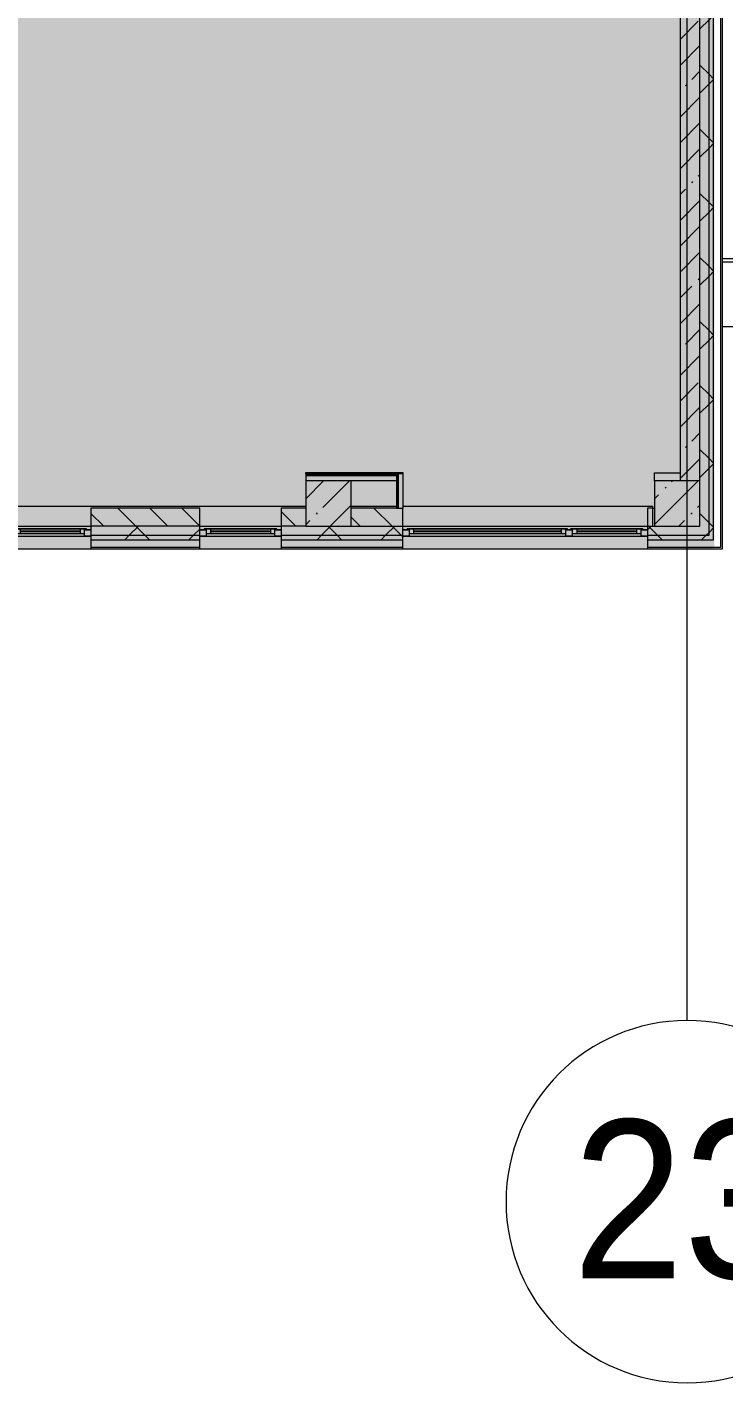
# Model space of a CAD drawing. Header units: millimetres. Extents: x 35363 to 232034, y -8553 to 29000.
# Drawn here: x 182300 to 189988, y -5906 to 9060 of the extents above; entities that cross this region are included whole.
import ezdxf

# ---------------------------------------------------------------- set-up
doc = ezdxf.new("R2010")
doc.units = ezdxf.units.MM
doc.layers.add('A-DETL-GENF-1', color=7, linetype='Continuous', lineweight=9, true_color=0xc0c0c0, transparency=0.4)
for name, color, linetype, lineweight, true_color in [('A-FLOR-2', 7, 'Continuous', 5, 0xb7b7b7), ('A-GLAZ-3', 7, 'Continuous', 5, 0x737373), ('A-WALL-3', 7, 'Continuous', 9, 0x737373), ('A-WALL-4', 7, 'Continuous', 5, 0x737373), ('I-WALL-1', 7, 'Continuous', 5, 0xe7e7e7), ('I-WALL-2', 7, 'Continuous', 9, 0xe7e7e7), ('I-WALL-4', 7, 'Continuous', 5, 0x737373), ('S-COLS-2', 7, 'Continuous', 5, 0x737373)]:
    doc.layers.add(name, color=color, linetype=linetype, lineweight=lineweight, true_color=true_color)
for name, color, linetype, lineweight in [('A-GENM', 7, 'Continuous', 5), ('A-WALL', 7, 'Continuous', 9), ('A-WALL-2', 7, 'Continuous', 5), ('I-WALL-3', 7, 'Continuous', 5), ('S-COLS-1', 7, 'Continuous', 5), ('Оси', 7, 'Continuous', 9), ('Оси-1', 7, 'Continuous', 20)]:
    doc.layers.add(name, color=color, linetype=linetype, lineweight=lineweight)
doc.styles.add('Arial_1', font='arial.ttf', dxfattribs={"width": 0.9, "height": 1750})
pattern_1 = [(45, (105024.03, 0), (-353.5534, 353.5534), []), (135, (105024.03, 0), (-353.5534, -353.5534), [])]
pattern_2 = [(135, (105024.03, 0), (-176.7767, -176.7767), [])]
pattern_3 = [(45, (105024, 0), (-530.33, 530.33), []), (135, (105024, 0), (-530.33, -530.33), [])]

# ---------------------------------------------------------------- blocks, each defined once
blk = doc.blocks.new('BSC_Колонна _Прямоугольная - 500х500-V66-2_6_2_птичка')
at = {"layer": 'S-COLS-1'}
h = blk.add_hatch(dxfattribs=at)
h.set_pattern_fill('FP_79', color=256, style=0, pattern_type=2)
h.set_pattern_definition([(45, (-80600, -3800), (-285.1231, 285.1231), []), (45, (-80314.88, -3800), (-285.1231, 285.1231), [504.031, -100.806, 16.764, -84.042])])
h.paths.add_polyline_path([(-250, -250), (250, -250), (250, 250), (-250, 250), (-250, -211)])
at = {"layer": 'S-COLS-2'}
for p, q in [((250, 250), (-250, 250)), ((-250, 250), (-250, -250)), ((250, -250), (250, 250)), ((-250, -250), (250, -250))]:
    blk.add_line(p, q, dxfattribs=at)
blk = doc.blocks.new('120_Окно_СКБ_2Ст - 120_Окно_СКБ_2Ст 2700х2500 _мал створка слева_-22808065-2_6_2_птичка')
at = {"layer": 'A-GLAZ-3'}
for p, q in [((-1350, -75), (-1350, -5)), ((-1350, -5), (-1280, -5)), ((1350, -5), (-1350, -5)), ((-1280, -75), (-1350, -75)), ((-1350, -75), (-1300, -75)), ((-1280, -75), (-1300, -75)), ((-1300, -75), (-1300, -85)), ((-1300, -85), (-500, -85)), ((-500, -85), (-1300, -85)), ((-1280, -5), (-1280, -75)), ((-520, -35), (-1280, -35)), ((-1280, -35), (-1280, -75)), ((-1230, -85), (-1230, -35)), ((-1230, -55), (-570, -55)), ((-570, -65), (-1230, -65)), ((-570, -85), (-570, -35)), ((-520, -75), (-520, -5)), ((-520, -5), (-450, -5)), ((-520, -75), (-520, -35)), ((-450, -75), (-520, -75)), ((-500, -75), (-520, -75)), ((-500, -75), (-470, -75)), ((-500, -85), (-500, -75)), ((-450, -75), (-470, -75)), ((-470, -75), (-470, -85)), ((-470, -85), (1300, -85)), ((1300, -85), (-470, -85)), ((-450, -5), (-450, -75)), ((1280, -35), (-450, -35)), ((-450, -35), (-450, -75)), ((-400, -85), (-400, -35)), ((-400, -55), (1230, -55)), ((1230, -65), (-400, -65)), ((1230, -85), (1230, -35)), ((1280, -75), (1280, -5)), ((1280, -5), (1350, -5)), ((1280, -75), (1280, -35)), ((1350, -75), (1280, -75)), ((1300, -75), (1280, -75)), ((1300, -75), (1350, -75)), ((1300, -85), (1300, -75)), ((1350, -5), (1350, -75))]:
    blk.add_line(p, q, dxfattribs=at)
blk = doc.blocks.new('120_Окно_СКБ_1Ст - 120_Окно_СКБ_1Ст 900х2500_h_-19906150-2_6_2_птичка')
at = {"layer": 'A-GLAZ-3'}
for p, q in [((-450, -75), (-450, -5)), ((-450, -5), (-380, -5)), ((450, -5), (-450, -5)), ((-380, -75), (-450, -75)), ((-450, -75), (-400, -75)), ((-380, -75), (-400, -75)), ((-400, -75), (-400, -85)), ((-400, -85), (400, -85)), ((400, -85), (-400, -85)), ((-380, -5), (-380, -75)), ((380, -35), (-380, -35)), ((-380, -35), (-380, -75)), ((-330, -85), (-330, -35)), ((-330, -55), (330, -55)), ((330, -65), (-330, -65)), ((330, -85), (330, -35)), ((380, -75), (380, -5)), ((380, -5), (450, -5)), ((380, -75), (380, -35)), ((450, -75), (380, -75)), ((400, -75), (380, -75)), ((400, -75), (450, -75)), ((400, -85), (400, -75)), ((450, -5), (450, -75))]:
    blk.add_line(p, q, dxfattribs=at)
blk = doc.blocks.new('парапет9 - парапет-22867712-2_6_2_птичка')
at = {"layer": 'A-GENM'}
for p, q in [((89202, 8002), (84950, 8002)), ((89202, 7964), (84950, 7964)), ((84950, 7255), (89202, 7255))]:
    blk.add_line(p, q, dxfattribs=at)
blk = doc.blocks.new('BSC_Колонна _Прямоугольная - 500х500-V174-2_6_2_птичка')
at = {"layer": 'S-COLS-1'}
h = blk.add_hatch(dxfattribs=at)
h.set_pattern_fill('FP_172', color=256, style=0, pattern_type=2)
h.set_pattern_definition([(45, (-84450, -3800), (-285.1231, 285.1231), []), (45, (-84164.88, -3800), (-285.1231, 285.1231), [504.031, -100.806, 16.764, -84.042])])
h.paths.add_polyline_path([(-142, -250), (250, -250), (250, 250), (-250, 250), (-250, -250)])
at = {"layer": 'S-COLS-2'}
for p, q in [((250, 250), (-250, 250)), ((-250, 250), (-250, -250)), ((250, -250), (250, 250)), ((-250, -250), (250, -250))]:
    blk.add_line(p, q, dxfattribs=at)
blk = doc.blocks.new('Ось сетки - D8-29747960-2_6_2_птичка')
at = {"layer": 'Оси-1'}
for start, end in [(360, 180), (180, 360)]:
    blk.add_arc((0, 0), 4, start, end, dxfattribs=at)

msp = doc.modelspace()

# ---------------------------------------------------------------- hatches: boundary and pattern name
at = {"layer": 'A-DETL-GENF-1'}
msp.add_hatch(color=256, dxfattribs=at).paths.add_polyline_path([(180884, -280), (180884, 3300), (189884, 3300), (189884, 27350), (146934, 27350), (146934, 23778), (143784, 23778), (143784, -280), (180220.8, -280)])
at = {"layer": 'A-WALL-2'}
h = msp.add_hatch(dxfattribs=at)
h.set_pattern_fill('FP_83', color=256, style=0, pattern_type=2)
h.set_pattern_definition(pattern_1)
h.paths.add_polyline_path([(189724, 3450), (189824, 3450), (189824, 10250), (189724, 10250), (189724, 3550)])
h = msp.add_hatch(dxfattribs=at)
h.set_pattern_fill('FP_83', color=256, style=0, pattern_type=2)
h.set_pattern_definition(pattern_1)
h.paths.add_polyline_path([(189874, 3400), (189874, 10250), (189824, 10250), (189824, 3400)])
h = msp.add_hatch(dxfattribs=at)
h.set_pattern_fill('FP_93', color=256, style=0, pattern_type=2)
h.set_pattern_definition(pattern_2)
h.paths.add_polyline_path([(185374, 3550), (185374, 3750), (185104, 3750), (185104, 3550)])
h.paths.add_polyline_path([(181131.9, 3550), (182104, 3550), (182104, 3750), (181004, 3750), (181004, 3550)])
h.paths.add_polyline_path([(183004, 3550), (184204, 3550), (184204, 3750), (183004, 3750), (183004, 3589.4)])
h = msp.add_hatch(dxfattribs=at)
h.set_pattern_fill('FP_93', color=256, style=0, pattern_type=2)
h.set_pattern_definition(pattern_2)
h.paths.add_polyline_path([(189144, 3550), (189204, 3550), (189204, 3750), (189144, 3750), (189144, 3589.4)])
h.paths.add_polyline_path([(185874, 3550), (186444, 3550), (186444, 3750), (185874, 3750), (185874, 3589.4)])
h = msp.add_hatch(dxfattribs=at)
h.set_pattern_fill('FP_83', color=256, style=0, pattern_type=2)
h.set_pattern_definition(pattern_1)
h.paths.add_polyline_path([(189724, 3450), (189724, 3550), (189144, 3550), (189144, 3450), (189331.8, 3450)])
h.paths.add_polyline_path([(186444, 3450), (186444, 3550), (185104, 3550), (185104, 3450), (185687.4, 3450)])
h.paths.add_polyline_path([(184204, 3450), (184204, 3550), (183004, 3550), (183004, 3450), (183865.2, 3450)])
h.paths.add_polyline_path([(182104, 3450), (182104, 3550), (180724, 3550), (180724, 3450), (182043, 3450)])
h = msp.add_hatch(dxfattribs=at)
h.set_pattern_fill('FP_83', color=256, style=0, pattern_type=2)
h.set_pattern_definition(pattern_1)
h.paths.add_polyline_path([(189144, 3400), (189824, 3400), (189824, 3450), (189144, 3450)])
h.paths.add_polyline_path([(181131.9, 3400), (182104, 3400), (182104, 3450), (180724, 3450), (180724, 3400), (180921.4, 3400)])
h.paths.add_polyline_path([(185687.4, 3400), (186444, 3400), (186444, 3450), (185104, 3450), (185104, 3400)])
h.paths.add_polyline_path([(183004, 3400), (184204, 3400), (184204, 3450), (183004, 3450)])
at = {"layer": 'I-WALL-1'}
msp.add_hatch(color=256, dxfattribs=at).paths.add_polyline_path([(186374, 4055), (186374, 4105), (185374, 4105), (185374, 4055), (185687.4, 4055)])
at = {"layer": 'I-WALL-2'}
msp.add_hatch(color=256, dxfattribs=at).paths.add_polyline_path([(186399, 3750), (186449, 3750), (186449, 4130), (186399, 4130), (186399, 4055)])
at = {"layer": 'I-WALL-3'}
h = msp.add_hatch(dxfattribs=at)
h.set_pattern_fill('FP_91', color=256, style=0, pattern_type=2)
h.set_pattern_definition([(45, (105024.03, 0), (-285.1231, 285.1231), []), (45, (105309.15, 0), (-285.1231, 285.1231), [504.031, -100.806, 16.764, -84.042])])
h.paths.add_polyline_path([(189724, 4050), (189724, 10900), (189504, 10900), (189504, 4050)])
h.paths.add_polyline_path([(189504, 11550), (189724, 11550), (189724, 15150), (189504, 15150), (189504, 11815)])
h = msp.add_hatch(dxfattribs=at)
h.set_pattern_fill('FP_183', color=256, style=0, pattern_type=2)
h.set_pattern_definition(pattern_3)
h.paths.add_polyline_path([(186386.5, 4117.5), (186399, 4117.5), (186399, 4130), (185374, 4130), (185374, 4117.5), (185687.4, 4117.5)])
h = msp.add_hatch(dxfattribs=at)
h.set_pattern_fill('FP_183', color=256, style=0, pattern_type=2)
h.set_pattern_definition(pattern_3)
h.paths.add_polyline_path([(186374, 4105), (186386.5, 4105), (186386.5, 4117.5), (185374, 4117.5), (185374, 4105), (185687.4, 4105)])
h = msp.add_hatch(dxfattribs=at)
h.set_pattern_fill('FP_183', color=256, style=0, pattern_type=2)
h.set_pattern_definition(pattern_3)
h.paths.add_polyline_path([(186386.5, 3750), (186386.5, 4105), (186374, 4105), (186374, 3750)])
h = msp.add_hatch(dxfattribs=at)
h.set_pattern_fill('FP_183', color=256, style=0, pattern_type=2)
h.set_pattern_definition(pattern_3)
h.paths.add_polyline_path([(186386.5, 3750), (186399, 3750), (186399, 4117.5), (186386.5, 4117.5), (186386.5, 4055)])

# ---------------------------------------------------------------- linework, layer by layer
at = {"layer": 'A-FLOR-2'}
for p, q in [((185374, 4130), (185374, 4145)), ((185374, 4145), (186444, 4145)), ((186444, 4145), (186444, 4130)), ((189224, 4050), (189224, 4140)), ((189224, 4140), (189504, 4140)), ((189204, 3750), (189224, 3750))]:
    msp.add_line(p, q, dxfattribs=at)
at = {"layer": 'A-WALL'}
msp.add_line((189954, 3320), (189954, 10250), dxfattribs=at)
at = {"layer": 'A-WALL-2'}
for p, q in [((189974, 3300), (189974, 10400)), ((189954, 3300), (189974, 3300))]:
    msp.add_line(p, q, dxfattribs=at)
at = {"layer": 'A-WALL-3'}
for p, q in [((189824, 3450), (189824, 10250)), ((189874, 3400), (189874, 10250)), ((186386.5, 4117.5), (185374, 4117.5)), ((186374, 4105), (185374, 4105)), ((186374, 4105), (186374, 4055)), ((186386.5, 3750), (186386.5, 4117.5)), ((186399, 3750), (186399, 4130)), ((184204, 3550), (183004, 3550)), ((183004, 3450), (184204, 3450)), ((185374, 3550), (185104, 3550)), ((185104, 3450), (186444, 3450)), ((185874, 3550), (186444, 3550)), ((189144, 3550), (189204, 3550)), ((189144, 3450), (189824, 3450)), ((183004, 3400), (184204, 3400)), ((183004, 3320), (184204, 3320)), ((185104, 3400), (186444, 3400)), ((185104, 3320), (186444, 3320)), ((189144, 3400), (189874, 3400)), ((189144, 3320), (189954, 3320))]:
    msp.add_line(p, q, dxfattribs=at)
at = {"layer": 'A-WALL-4'}
for p, q in [((189724, 4050), (189724, 4050)), ((183004, 3750), (183004, 3300)), ((184204, 3750), (183004, 3750)), ((184204, 3300), (184204, 3750)), ((185104, 3750), (185104, 3300)), ((185374, 3750), (185104, 3750)), ((186374, 3750), (185874, 3750)), ((186444, 3300), (186444, 3750)), ((189144, 3750), (189144, 3300)), ((189204, 3750), (189144, 3750)), ((189204, 3550), (189204, 3750)), ((182104, 3550), (183004, 3550)), ((184204, 3550), (185104, 3550)), ((186444, 3550), (189224, 3550)), ((180884, 3300), (189954, 3300))]:
    msp.add_line(p, q, dxfattribs=at)
at = {"layer": 'I-WALL-4'}
for p, q in [((189504, 10900), (189504, 4050)), ((189724, 4050), (189724, 10900)), ((186449, 4130), (185374, 4130)), ((185374, 4130), (185374, 4055)), ((185374, 4055), (186374, 4055)), ((186374, 4055), (186374, 3750)), ((186449, 3750), (186449, 4130)), ((181277.6, 3770), (185374, 3770)), ((185874, 3770), (186374, 3770)), ((186374, 3750), (186449, 3750)), ((186449, 3770), (189204, 3770)), ((189204, 3750), (189204, 3770))]:
    msp.add_line(p, q, dxfattribs=at)
at = {"layer": 'Оси'}
msp.add_line((189584, -1906.3), (189584, 9979), dxfattribs=at)

# ---------------------------------------------------------------- block references
at = {"layer": 'A-GENM'}
msp.add_blockref('парапет9 - парапет-22867712-2_6_2_птичка', (105024, -1500), dxfattribs=at)
at = {"layer": 'A-GLAZ-3', "rotation": 180}
for name, p in [('120_Окно_СКБ_1Ст - 120_Окно_СКБ_1Ст 900х2500_h_-19906150-2_6_2_птичка', (182554, 3435)), ('120_Окно_СКБ_1Ст - 120_Окно_СКБ_1Ст 900х2500_h_-19906150-2_6_2_птичка', (184654, 3435)), ('120_Окно_СКБ_2Ст - 120_Окно_СКБ_2Ст 2700х2500 _мал створка слева_-22808065-2_6_2_птичка', (187794, 3435))]:
    msp.add_blockref(name, p, dxfattribs=at)
at = {"layer": 'S-COLS-2'}
for name, p in [('BSC_Колонна _Прямоугольная - 500х500-V66-2_6_2_птичка', (185624, 3800)), ('BSC_Колонна _Прямоугольная - 500х500-V174-2_6_2_птичка', (189474, 3800))]:
    msp.add_blockref(name, p, dxfattribs=at)
at = {"layer": 'Оси-1', "xscale": 499.9999999999995, "yscale": 499.9999999999995, "zscale": 499.9999999999995}
msp.add_blockref('Ось сетки - D8-29747960-2_6_2_птичка', (189584, -3906.3), dxfattribs=at)

# ---------------------------------------------------------------- texts
at = {"layer": 'Оси', "insert": (188320.9, -3003), "char_height": 1750, "width": 3030.379, "attachment_point": 1, "style": 'Arial_1'}
msp.add_mtext('23', dxfattribs=at)

doc.saveas('drawing.dxf')
